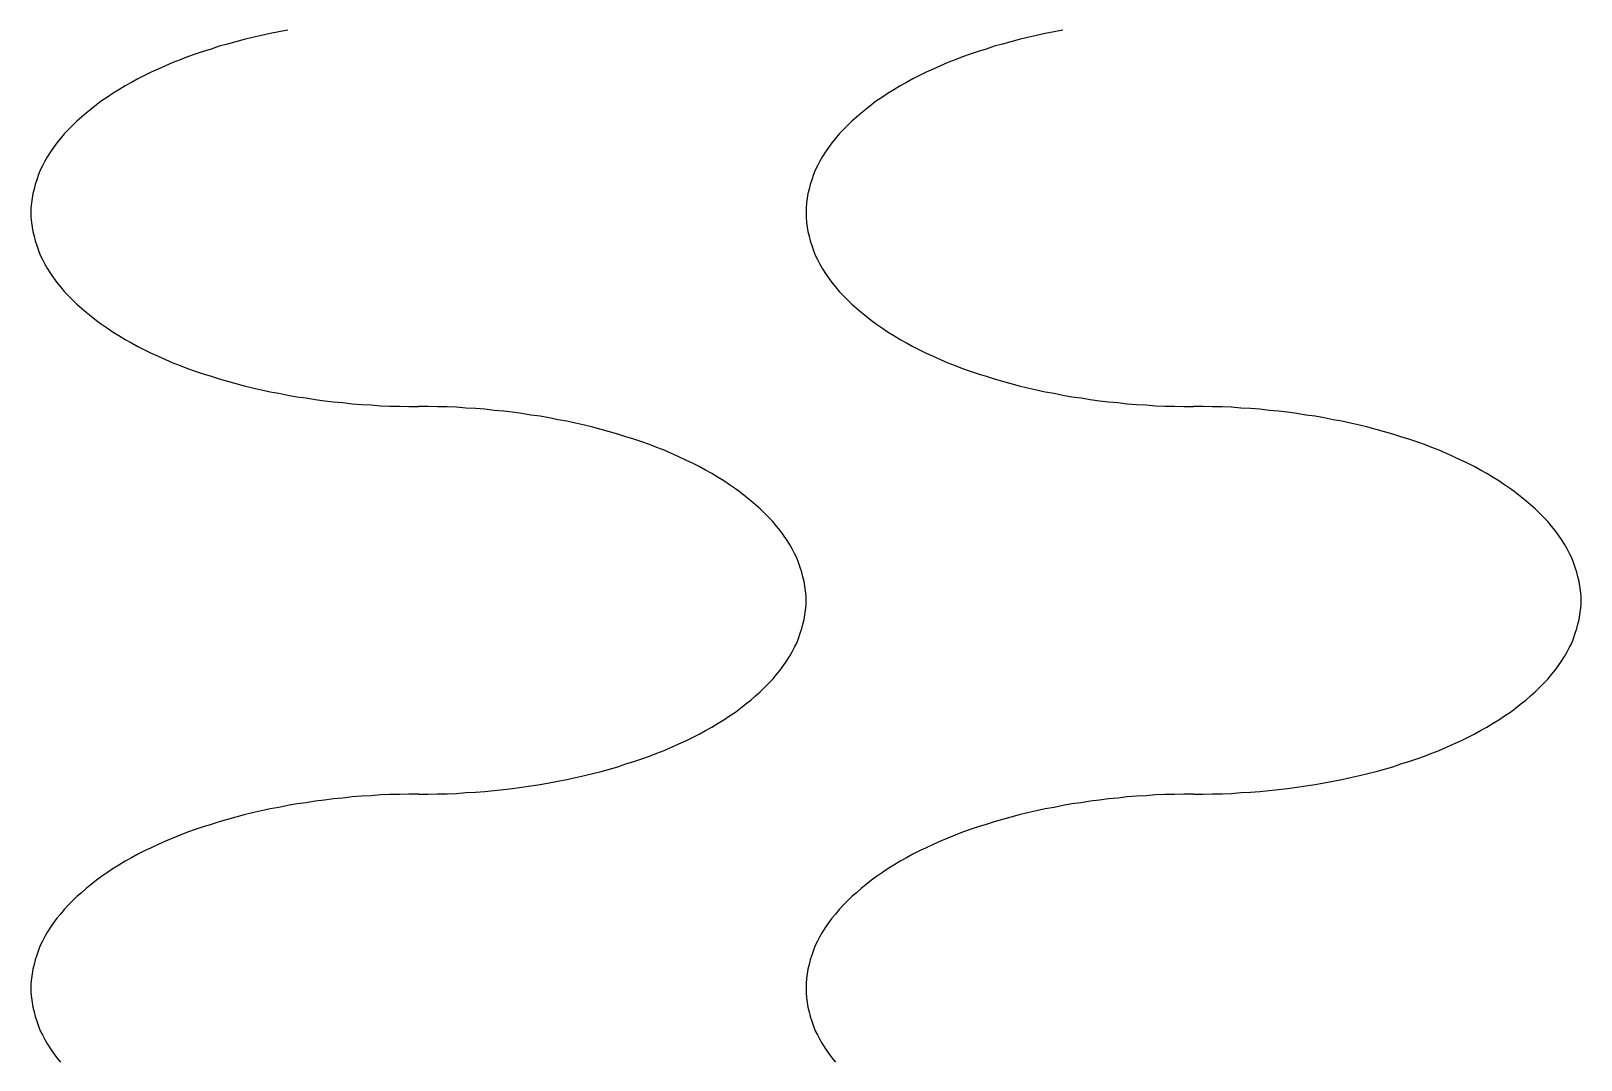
# Model space of a CAD drawing. Extents: x 0 to 40, y 0 to 70.
# Drawn here: x 29.6 to 30, y 49.1314 to 49.3969 of the extents above; entities that cross this region are included whole.
import ezdxf

# ---------------------------------------------------------------- set-up
doc = ezdxf.new("R2010")
doc.units = 0
doc.layers.add('AL_FOIL', color=2, linetype='CONTINUOUS')

msp = doc.modelspace()

# ---------------------------------------------------------------- linework, layer by layer
at = {"layer": 'AL_FOIL'}
for p, q in [((29.6617, 49.3962), (29.6595, 49.3957)), ((29.664, 49.3966), (29.6617, 49.3962)), ((29.6663, 49.3971), (29.664, 49.3966)), ((29.8617, 49.3962), (29.8595, 49.3957)), ((29.864, 49.3966), (29.8617, 49.3962)), ((29.8663, 49.3971), (29.864, 49.3966)), ((29.6465, 49.3922), (29.6444, 49.3916)), ((29.6486, 49.3929), (29.6465, 49.3922)), ((29.6507, 49.3935), (29.6486, 49.3929)), ((29.6529, 49.3941), (29.6507, 49.3935)), ((29.655, 49.3947), (29.6529, 49.3941)), ((29.6572, 49.3952), (29.655, 49.3947)), ((29.6595, 49.3957), (29.6572, 49.3952)), ((29.8465, 49.3922), (29.8444, 49.3916)), ((29.8486, 49.3929), (29.8465, 49.3922)), ((29.8507, 49.3935), (29.8486, 49.3929)), ((29.8529, 49.3941), (29.8507, 49.3935)), ((29.855, 49.3947), (29.8529, 49.3941)), ((29.8572, 49.3952), (29.855, 49.3947)), ((29.8595, 49.3957), (29.8572, 49.3952)), ((29.6366, 49.3887), (29.6347, 49.3879)), ((29.6385, 49.3894), (29.6366, 49.3887)), ((29.6404, 49.3902), (29.6385, 49.3894)), ((29.6424, 49.3909), (29.6404, 49.3902)), ((29.6444, 49.3916), (29.6424, 49.3909)), ((29.8366, 49.3887), (29.8347, 49.3879)), ((29.8385, 49.3894), (29.8366, 49.3887)), ((29.8404, 49.3902), (29.8385, 49.3894)), ((29.8424, 49.3909), (29.8404, 49.3902)), ((29.8444, 49.3916), (29.8424, 49.3909)), ((29.6276, 49.3845), (29.6259, 49.3836)), ((29.6293, 49.3854), (29.6276, 49.3845)), ((29.631, 49.3862), (29.6293, 49.3854)), ((29.6328, 49.387), (29.631, 49.3862)), ((29.6347, 49.3879), (29.6328, 49.387)), ((29.8276, 49.3845), (29.8259, 49.3836)), ((29.8293, 49.3854), (29.8276, 49.3845)), ((29.831, 49.3862), (29.8293, 49.3854)), ((29.8328, 49.387), (29.831, 49.3862)), ((29.8347, 49.3879), (29.8328, 49.387)), ((29.6212, 49.3808), (29.6197, 49.3798)), ((29.6227, 49.3817), (29.6212, 49.3808)), ((29.6243, 49.3827), (29.6227, 49.3817)), ((29.6259, 49.3836), (29.6243, 49.3827)), ((29.8212, 49.3808), (29.8197, 49.3798)), ((29.8227, 49.3817), (29.8212, 49.3808)), ((29.8243, 49.3827), (29.8227, 49.3817)), ((29.8259, 49.3836), (29.8243, 49.3827)), ((29.6155, 49.3767), (29.6142, 49.3757)), ((29.6169, 49.3778), (29.6155, 49.3767)), ((29.6182, 49.3788), (29.6169, 49.3778)), ((29.6197, 49.3798), (29.6182, 49.3788)), ((29.8155, 49.3767), (29.8142, 49.3757)), ((29.8169, 49.3778), (29.8155, 49.3767)), ((29.8182, 49.3788), (29.8169, 49.3778)), ((29.8197, 49.3798), (29.8182, 49.3788)), ((29.6107, 49.3725), (29.6096, 49.3714)), ((29.6118, 49.3736), (29.6107, 49.3725)), ((29.613, 49.3746), (29.6118, 49.3736)), ((29.6142, 49.3757), (29.613, 49.3746)), ((29.8107, 49.3725), (29.8096, 49.3714)), ((29.8118, 49.3736), (29.8107, 49.3725)), ((29.813, 49.3746), (29.8118, 49.3736)), ((29.8142, 49.3757), (29.813, 49.3746)), ((29.6067, 49.368), (29.6058, 49.3668)), ((29.6076, 49.3691), (29.6067, 49.368)), ((29.6086, 49.3703), (29.6076, 49.3691)), ((29.6096, 49.3714), (29.6086, 49.3703)), ((29.8067, 49.368), (29.8058, 49.3668)), ((29.8076, 49.3691), (29.8067, 49.368)), ((29.8086, 49.3703), (29.8076, 49.3691)), ((29.8096, 49.3714), (29.8086, 49.3703)), ((29.6043, 49.3645), (29.6036, 49.3633)), ((29.605, 49.3657), (29.6043, 49.3645)), ((29.6058, 49.3668), (29.605, 49.3657)), ((29.8043, 49.3645), (29.8036, 49.3633)), ((29.805, 49.3657), (29.8043, 49.3645)), ((29.8058, 49.3668), (29.805, 49.3657)), ((29.6024, 49.361), (29.6019, 49.3598)), ((29.603, 49.3621), (29.6024, 49.361)), ((29.6036, 49.3633), (29.603, 49.3621)), ((29.8024, 49.361), (29.8019, 49.3598)), ((29.803, 49.3621), (29.8024, 49.361)), ((29.8036, 49.3633), (29.803, 49.3621)), ((29.6008, 49.3561), (29.6005, 49.3549)), ((29.6011, 49.3573), (29.6008, 49.3561)), ((29.6015, 49.3585), (29.6011, 49.3573)), ((29.6019, 49.3598), (29.6015, 49.3585)), ((29.8008, 49.3561), (29.8005, 49.3549)), ((29.8011, 49.3573), (29.8008, 49.3561)), ((29.8015, 49.3585), (29.8011, 49.3573)), ((29.8019, 49.3598), (29.8015, 49.3585)), ((29.6001, 49.3525), (29.6, 49.3512)), ((29.6003, 49.3537), (29.6001, 49.3525)), ((29.6005, 49.3549), (29.6003, 49.3537)), ((29.8001, 49.3525), (29.8, 49.3512)), ((29.8003, 49.3537), (29.8001, 49.3525)), ((29.8005, 49.3549), (29.8003, 49.3537)), ((29.6, 49.3512), (29.6, 49.35)), ((29.6, 49.35), (29.6, 49.3488)), ((29.6, 49.3488), (29.6001, 49.3475)), ((29.8, 49.3512), (29.8, 49.35)), ((29.8, 49.35), (29.8, 49.3488)), ((29.8, 49.3488), (29.8001, 49.3475)), ((29.6001, 49.3475), (29.6003, 49.3463)), ((29.6003, 49.3463), (29.6005, 49.3451)), ((29.6005, 49.3451), (29.6008, 49.3439)), ((29.8001, 49.3475), (29.8003, 49.3463)), ((29.8003, 49.3463), (29.8005, 49.3451)), ((29.8005, 49.3451), (29.8008, 49.3439)), ((29.6008, 49.3439), (29.6011, 49.3427)), ((29.6011, 49.3427), (29.6015, 49.3415)), ((29.6015, 49.3415), (29.6019, 49.3402)), ((29.6019, 49.3402), (29.6024, 49.339)), ((29.8008, 49.3439), (29.8011, 49.3427)), ((29.8011, 49.3427), (29.8015, 49.3415)), ((29.8015, 49.3415), (29.8019, 49.3402)), ((29.8019, 49.3402), (29.8024, 49.339)), ((29.6024, 49.339), (29.603, 49.3379)), ((29.603, 49.3379), (29.6036, 49.3367)), ((29.6036, 49.3367), (29.6043, 49.3355)), ((29.8024, 49.339), (29.803, 49.3379)), ((29.803, 49.3379), (29.8036, 49.3367)), ((29.8036, 49.3367), (29.8043, 49.3355)), ((29.6043, 49.3355), (29.605, 49.3343)), ((29.605, 49.3343), (29.6058, 49.3332)), ((29.6058, 49.3332), (29.6067, 49.332)), ((29.6067, 49.332), (29.6076, 49.3309)), ((29.8043, 49.3355), (29.805, 49.3343)), ((29.805, 49.3343), (29.8058, 49.3332)), ((29.8058, 49.3332), (29.8067, 49.332)), ((29.8067, 49.332), (29.8076, 49.3309)), ((29.6076, 49.3309), (29.6086, 49.3297)), ((29.6086, 49.3297), (29.6096, 49.3286)), ((29.6096, 49.3286), (29.6107, 49.3275)), ((29.8076, 49.3309), (29.8086, 49.3297)), ((29.8086, 49.3297), (29.8096, 49.3286)), ((29.8096, 49.3286), (29.8107, 49.3275)), ((29.6107, 49.3275), (29.6118, 49.3264)), ((29.6118, 49.3264), (29.613, 49.3254)), ((29.613, 49.3254), (29.6142, 49.3243)), ((29.6142, 49.3243), (29.6155, 49.3233)), ((29.8107, 49.3275), (29.8118, 49.3264)), ((29.8118, 49.3264), (29.813, 49.3254)), ((29.813, 49.3254), (29.8142, 49.3243)), ((29.8142, 49.3243), (29.8155, 49.3233)), ((29.6155, 49.3233), (29.6169, 49.3222)), ((29.6169, 49.3222), (29.6182, 49.3212)), ((29.6182, 49.3212), (29.6197, 49.3202)), ((29.6197, 49.3202), (29.6212, 49.3192)), ((29.8155, 49.3233), (29.8169, 49.3222)), ((29.8169, 49.3222), (29.8182, 49.3212)), ((29.8182, 49.3212), (29.8197, 49.3202)), ((29.8197, 49.3202), (29.8212, 49.3192)), ((29.6212, 49.3192), (29.6227, 49.3183)), ((29.6227, 49.3183), (29.6243, 49.3173)), ((29.6243, 49.3173), (29.6259, 49.3164)), ((29.6259, 49.3164), (29.6276, 49.3155)), ((29.8212, 49.3192), (29.8227, 49.3183)), ((29.8227, 49.3183), (29.8243, 49.3173)), ((29.8243, 49.3173), (29.8259, 49.3164)), ((29.8259, 49.3164), (29.8276, 49.3155)), ((29.6276, 49.3155), (29.6293, 49.3146)), ((29.6293, 49.3146), (29.631, 49.3138)), ((29.631, 49.3138), (29.6328, 49.313)), ((29.6328, 49.313), (29.6347, 49.3121)), ((29.6347, 49.3121), (29.6366, 49.3113)), ((29.8276, 49.3155), (29.8293, 49.3146)), ((29.8293, 49.3146), (29.831, 49.3138)), ((29.831, 49.3138), (29.8328, 49.313)), ((29.8328, 49.313), (29.8347, 49.3121)), ((29.8347, 49.3121), (29.8366, 49.3113)), ((29.6366, 49.3113), (29.6385, 49.3106)), ((29.6385, 49.3106), (29.6404, 49.3098)), ((29.6404, 49.3098), (29.6424, 49.3091)), ((29.6424, 49.3091), (29.6444, 49.3084)), ((29.6444, 49.3084), (29.6465, 49.3078)), ((29.8366, 49.3113), (29.8385, 49.3106)), ((29.8385, 49.3106), (29.8404, 49.3098)), ((29.8404, 49.3098), (29.8424, 49.3091)), ((29.8424, 49.3091), (29.8444, 49.3084)), ((29.8444, 49.3084), (29.8465, 49.3078)), ((29.6465, 49.3078), (29.6486, 49.3071)), ((29.6486, 49.3071), (29.6507, 49.3065)), ((29.6507, 49.3065), (29.6529, 49.3059)), ((29.6529, 49.3059), (29.655, 49.3053)), ((29.655, 49.3053), (29.6572, 49.3048)), ((29.6572, 49.3048), (29.6595, 49.3043)), ((29.6595, 49.3043), (29.6617, 49.3038)), ((29.8465, 49.3078), (29.8486, 49.3071)), ((29.8486, 49.3071), (29.8507, 49.3065)), ((29.8507, 49.3065), (29.8529, 49.3059)), ((29.8529, 49.3059), (29.855, 49.3053)), ((29.855, 49.3053), (29.8572, 49.3048)), ((29.8572, 49.3048), (29.8595, 49.3043)), ((29.8595, 49.3043), (29.8617, 49.3038)), ((29.6617, 49.3038), (29.664, 49.3034)), ((29.664, 49.3034), (29.6663, 49.3029)), ((29.6663, 49.3029), (29.6686, 49.3025)), ((29.6686, 49.3025), (29.671, 49.3022)), ((29.671, 49.3022), (29.6733, 49.3018)), ((29.6733, 49.3018), (29.6757, 49.3015)), ((29.6757, 49.3015), (29.6781, 49.3012)), ((29.6781, 49.3012), (29.6805, 49.301)), ((29.6805, 49.301), (29.6829, 49.3007)), ((29.6829, 49.3007), (29.6853, 49.3005)), ((29.6853, 49.3005), (29.6878, 49.3004)), ((29.6878, 49.3004), (29.6902, 49.3002)), ((29.6902, 49.3002), (29.6926, 49.3001)), ((29.6926, 49.3001), (29.6951, 49.3001)), ((29.6951, 49.3001), (29.6975, 49.3)), ((29.6975, 49.3), (29.7, 49.3)), ((29.7025, 49.3), (29.7, 49.3)), ((29.7049, 49.2999), (29.7025, 49.3)), ((29.8617, 49.3038), (29.864, 49.3034)), ((29.864, 49.3034), (29.8663, 49.3029)), ((29.8663, 49.3029), (29.8686, 49.3025)), ((29.8686, 49.3025), (29.871, 49.3022)), ((29.871, 49.3022), (29.8733, 49.3018)), ((29.8733, 49.3018), (29.8757, 49.3015)), ((29.8757, 49.3015), (29.8781, 49.3012)), ((29.8781, 49.3012), (29.8805, 49.301)), ((29.8805, 49.301), (29.8829, 49.3007)), ((29.8829, 49.3007), (29.8853, 49.3005)), ((29.8853, 49.3005), (29.8878, 49.3004)), ((29.8878, 49.3004), (29.8902, 49.3002)), ((29.8902, 49.3002), (29.8926, 49.3001)), ((29.8926, 49.3001), (29.8951, 49.3001)), ((29.8951, 49.3001), (29.8975, 49.3)), ((29.8975, 49.3), (29.9, 49.3)), ((29.9025, 49.3), (29.9, 49.3)), ((29.9049, 49.2999), (29.9025, 49.3)), ((29.7074, 49.2999), (29.7049, 49.2999)), ((29.7098, 49.2998), (29.7074, 49.2999)), ((29.7122, 49.2996), (29.7098, 49.2998)), ((29.7147, 49.2995), (29.7122, 49.2996)), ((29.7171, 49.2993), (29.7147, 49.2995)), ((29.7195, 49.299), (29.7171, 49.2993)), ((29.7219, 49.2988), (29.7195, 49.299)), ((29.7243, 49.2985), (29.7219, 49.2988)), ((29.7267, 49.2982), (29.7243, 49.2985)), ((29.729, 49.2978), (29.7267, 49.2982)), ((29.7314, 49.2975), (29.729, 49.2978)), ((29.7337, 49.2971), (29.7314, 49.2975)), ((29.736, 49.2966), (29.7337, 49.2971)), ((29.7383, 49.2962), (29.736, 49.2966)), ((29.7405, 49.2957), (29.7383, 49.2962)), ((29.9074, 49.2999), (29.9049, 49.2999)), ((29.9098, 49.2998), (29.9074, 49.2999)), ((29.9122, 49.2996), (29.9098, 49.2998)), ((29.9147, 49.2995), (29.9122, 49.2996)), ((29.9171, 49.2993), (29.9147, 49.2995)), ((29.9195, 49.299), (29.9171, 49.2993)), ((29.9219, 49.2988), (29.9195, 49.299)), ((29.9243, 49.2985), (29.9219, 49.2988)), ((29.9267, 49.2982), (29.9243, 49.2985)), ((29.929, 49.2978), (29.9267, 49.2982)), ((29.9314, 49.2975), (29.929, 49.2978)), ((29.9337, 49.2971), (29.9314, 49.2975)), ((29.936, 49.2966), (29.9337, 49.2971)), ((29.9383, 49.2962), (29.936, 49.2966)), ((29.9405, 49.2957), (29.9383, 49.2962)), ((29.7428, 49.2952), (29.7405, 49.2957)), ((29.745, 49.2947), (29.7428, 49.2952)), ((29.7471, 49.2941), (29.745, 49.2947)), ((29.7493, 49.2935), (29.7471, 49.2941)), ((29.7514, 49.2929), (29.7493, 49.2935)), ((29.7535, 49.2922), (29.7514, 49.2929)), ((29.7556, 49.2916), (29.7535, 49.2922)), ((29.9428, 49.2952), (29.9405, 49.2957)), ((29.945, 49.2947), (29.9428, 49.2952)), ((29.9471, 49.2941), (29.945, 49.2947)), ((29.9493, 49.2935), (29.9471, 49.2941)), ((29.9514, 49.2929), (29.9493, 49.2935)), ((29.9535, 49.2922), (29.9514, 49.2929)), ((29.9556, 49.2916), (29.9535, 49.2922)), ((29.7576, 49.2909), (29.7556, 49.2916)), ((29.7596, 49.2902), (29.7576, 49.2909)), ((29.7615, 49.2894), (29.7596, 49.2902)), ((29.7634, 49.2887), (29.7615, 49.2894)), ((29.7653, 49.2879), (29.7634, 49.2887)), ((29.9576, 49.2909), (29.9556, 49.2916)), ((29.9596, 49.2902), (29.9576, 49.2909)), ((29.9615, 49.2894), (29.9596, 49.2902)), ((29.9634, 49.2887), (29.9615, 49.2894)), ((29.9653, 49.2879), (29.9634, 49.2887)), ((29.7672, 49.287), (29.7653, 49.2879)), ((29.769, 49.2862), (29.7672, 49.287)), ((29.7707, 49.2854), (29.769, 49.2862)), ((29.7724, 49.2845), (29.7707, 49.2854)), ((29.7741, 49.2836), (29.7724, 49.2845)), ((29.9672, 49.287), (29.9653, 49.2879)), ((29.969, 49.2862), (29.9672, 49.287)), ((29.9707, 49.2854), (29.969, 49.2862)), ((29.9724, 49.2845), (29.9707, 49.2854)), ((29.9741, 49.2836), (29.9724, 49.2845)), ((29.7757, 49.2827), (29.7741, 49.2836)), ((29.7773, 49.2817), (29.7757, 49.2827)), ((29.7788, 49.2808), (29.7773, 49.2817)), ((29.7803, 49.2798), (29.7788, 49.2808)), ((29.9757, 49.2827), (29.9741, 49.2836)), ((29.9773, 49.2817), (29.9757, 49.2827)), ((29.9788, 49.2808), (29.9773, 49.2817)), ((29.9803, 49.2798), (29.9788, 49.2808)), ((29.7818, 49.2788), (29.7803, 49.2798)), ((29.7831, 49.2778), (29.7818, 49.2788)), ((29.7845, 49.2767), (29.7831, 49.2778)), ((29.7858, 49.2757), (29.7845, 49.2767)), ((29.9818, 49.2788), (29.9803, 49.2798)), ((29.9831, 49.2778), (29.9818, 49.2788)), ((29.9845, 49.2767), (29.9831, 49.2778)), ((29.9858, 49.2757), (29.9845, 49.2767)), ((29.787, 49.2746), (29.7858, 49.2757)), ((29.7882, 49.2736), (29.787, 49.2746)), ((29.7893, 49.2725), (29.7882, 49.2736)), ((29.7904, 49.2714), (29.7893, 49.2725)), ((29.987, 49.2746), (29.9858, 49.2757)), ((29.9882, 49.2736), (29.987, 49.2746)), ((29.9893, 49.2725), (29.9882, 49.2736)), ((29.9904, 49.2714), (29.9893, 49.2725)), ((29.7914, 49.2703), (29.7904, 49.2714)), ((29.7924, 49.2691), (29.7914, 49.2703)), ((29.7933, 49.268), (29.7924, 49.2691)), ((29.7942, 49.2668), (29.7933, 49.268)), ((29.9914, 49.2703), (29.9904, 49.2714)), ((29.9924, 49.2691), (29.9914, 49.2703)), ((29.9933, 49.268), (29.9924, 49.2691)), ((29.9942, 49.2668), (29.9933, 49.268)), ((29.795, 49.2657), (29.7942, 49.2668)), ((29.7957, 49.2645), (29.795, 49.2657)), ((29.7964, 49.2633), (29.7957, 49.2645)), ((29.995, 49.2657), (29.9942, 49.2668)), ((29.9957, 49.2645), (29.995, 49.2657)), ((29.9964, 49.2633), (29.9957, 49.2645)), ((29.797, 49.2621), (29.7964, 49.2633)), ((29.7976, 49.261), (29.797, 49.2621)), ((29.7981, 49.2598), (29.7976, 49.261)), ((29.997, 49.2621), (29.9964, 49.2633)), ((29.9976, 49.261), (29.997, 49.2621)), ((29.9981, 49.2598), (29.9976, 49.261)), ((29.7985, 49.2585), (29.7981, 49.2598)), ((29.7989, 49.2573), (29.7985, 49.2585)), ((29.7992, 49.2561), (29.7989, 49.2573)), ((29.7995, 49.2549), (29.7992, 49.2561)), ((29.9985, 49.2585), (29.9981, 49.2598)), ((29.9989, 49.2573), (29.9985, 49.2585)), ((29.9992, 49.2561), (29.9989, 49.2573)), ((29.9995, 49.2549), (29.9992, 49.2561)), ((29.7997, 49.2537), (29.7995, 49.2549)), ((29.7999, 49.2525), (29.7997, 49.2537)), ((29.8, 49.2512), (29.7999, 49.2525)), ((29.9997, 49.2537), (29.9995, 49.2549)), ((29.9999, 49.2525), (29.9997, 49.2537)), ((30, 49.2512), (29.9999, 49.2525)), ((29.7999, 49.2475), (29.8, 49.2488)), ((29.8, 49.25), (29.8, 49.2512)), ((29.8, 49.2488), (29.8, 49.25)), ((29.9999, 49.2475), (30, 49.2488)), ((30, 49.25), (30, 49.2512)), ((30, 49.2488), (30, 49.25)), ((29.7992, 49.2439), (29.7995, 49.2451)), ((29.7995, 49.2451), (29.7997, 49.2463)), ((29.7997, 49.2463), (29.7999, 49.2475)), ((29.9992, 49.2439), (29.9995, 49.2451)), ((29.9995, 49.2451), (29.9997, 49.2463)), ((29.9997, 49.2463), (29.9999, 49.2475)), ((29.7976, 49.239), (29.7981, 49.2402)), ((29.7981, 49.2402), (29.7985, 49.2415)), ((29.7985, 49.2415), (29.7989, 49.2427)), ((29.7989, 49.2427), (29.7992, 49.2439)), ((29.9976, 49.239), (29.9981, 49.2402)), ((29.9981, 49.2402), (29.9985, 49.2415)), ((29.9985, 49.2415), (29.9989, 49.2427)), ((29.9989, 49.2427), (29.9992, 49.2439)), ((29.7957, 49.2355), (29.7964, 49.2367)), ((29.7964, 49.2367), (29.797, 49.2379)), ((29.797, 49.2379), (29.7976, 49.239)), ((29.9957, 49.2355), (29.9964, 49.2367)), ((29.9964, 49.2367), (29.997, 49.2379)), ((29.997, 49.2379), (29.9976, 49.239)), ((29.7924, 49.2309), (29.7933, 49.232)), ((29.7933, 49.232), (29.7942, 49.2332)), ((29.7942, 49.2332), (29.795, 49.2343)), ((29.795, 49.2343), (29.7957, 49.2355)), ((29.9924, 49.2309), (29.9933, 49.232)), ((29.9933, 49.232), (29.9942, 49.2332)), ((29.9942, 49.2332), (29.995, 49.2343)), ((29.995, 49.2343), (29.9957, 49.2355)), ((29.7893, 49.2275), (29.7904, 49.2286)), ((29.7904, 49.2286), (29.7914, 49.2297)), ((29.7914, 49.2297), (29.7924, 49.2309)), ((29.9893, 49.2275), (29.9904, 49.2286)), ((29.9904, 49.2286), (29.9914, 49.2297)), ((29.9914, 49.2297), (29.9924, 49.2309)), ((29.7845, 49.2233), (29.7858, 49.2243)), ((29.7858, 49.2243), (29.787, 49.2254)), ((29.787, 49.2254), (29.7882, 49.2264)), ((29.7882, 49.2264), (29.7893, 49.2275)), ((29.9845, 49.2233), (29.9858, 49.2243)), ((29.9858, 49.2243), (29.987, 49.2254)), ((29.987, 49.2254), (29.9882, 49.2264)), ((29.9882, 49.2264), (29.9893, 49.2275)), ((29.7788, 49.2192), (29.7803, 49.2202)), ((29.7803, 49.2202), (29.7818, 49.2212)), ((29.7818, 49.2212), (29.7831, 49.2222)), ((29.7831, 49.2222), (29.7845, 49.2233)), ((29.9788, 49.2192), (29.9803, 49.2202)), ((29.9803, 49.2202), (29.9818, 49.2212)), ((29.9818, 49.2212), (29.9831, 49.2222)), ((29.9831, 49.2222), (29.9845, 49.2233)), ((29.7724, 49.2155), (29.7741, 49.2164)), ((29.7741, 49.2164), (29.7757, 49.2173)), ((29.7757, 49.2173), (29.7773, 49.2183)), ((29.7773, 49.2183), (29.7788, 49.2192)), ((29.9724, 49.2155), (29.9741, 49.2164)), ((29.9741, 49.2164), (29.9757, 49.2173)), ((29.9757, 49.2173), (29.9773, 49.2183)), ((29.9773, 49.2183), (29.9788, 49.2192)), ((29.7634, 49.2113), (29.7653, 49.2121)), ((29.7653, 49.2121), (29.7672, 49.213)), ((29.7672, 49.213), (29.769, 49.2138)), ((29.769, 49.2138), (29.7707, 49.2146)), ((29.7707, 49.2146), (29.7724, 49.2155)), ((29.9634, 49.2113), (29.9653, 49.2121)), ((29.9653, 49.2121), (29.9672, 49.213)), ((29.9672, 49.213), (29.969, 49.2138)), ((29.969, 49.2138), (29.9707, 49.2146)), ((29.9707, 49.2146), (29.9724, 49.2155)), ((29.7535, 49.2078), (29.7556, 49.2084)), ((29.7556, 49.2084), (29.7576, 49.2091)), ((29.7576, 49.2091), (29.7596, 49.2098)), ((29.7596, 49.2098), (29.7615, 49.2106)), ((29.7615, 49.2106), (29.7634, 49.2113)), ((29.9535, 49.2078), (29.9556, 49.2084)), ((29.9556, 49.2084), (29.9576, 49.2091)), ((29.9576, 49.2091), (29.9596, 49.2098)), ((29.9596, 49.2098), (29.9615, 49.2106)), ((29.9615, 49.2106), (29.9634, 49.2113)), ((29.7383, 49.2038), (29.7405, 49.2043)), ((29.7405, 49.2043), (29.7428, 49.2048)), ((29.7428, 49.2048), (29.745, 49.2053)), ((29.745, 49.2053), (29.7471, 49.2059)), ((29.7471, 49.2059), (29.7493, 49.2065)), ((29.7493, 49.2065), (29.7514, 49.2071)), ((29.7514, 49.2071), (29.7535, 49.2078)), ((29.9383, 49.2038), (29.9405, 49.2043)), ((29.9405, 49.2043), (29.9428, 49.2048)), ((29.9428, 49.2048), (29.945, 49.2053)), ((29.945, 49.2053), (29.9471, 49.2059)), ((29.9471, 49.2059), (29.9493, 49.2065)), ((29.9493, 49.2065), (29.9514, 49.2071)), ((29.9514, 49.2071), (29.9535, 49.2078)), ((29.6975, 49.2), (29.6951, 49.1999)), ((29.7, 49.2), (29.6975, 49.2)), ((29.7, 49.2), (29.7025, 49.2)), ((29.7025, 49.2), (29.7049, 49.2001)), ((29.7049, 49.2001), (29.7074, 49.2001)), ((29.7074, 49.2001), (29.7098, 49.2002)), ((29.7098, 49.2002), (29.7122, 49.2004)), ((29.7122, 49.2004), (29.7147, 49.2005)), ((29.7147, 49.2005), (29.7171, 49.2007)), ((29.7171, 49.2007), (29.7195, 49.201)), ((29.7195, 49.201), (29.7219, 49.2012)), ((29.7219, 49.2012), (29.7243, 49.2015)), ((29.7243, 49.2015), (29.7267, 49.2018)), ((29.7267, 49.2018), (29.729, 49.2022)), ((29.729, 49.2022), (29.7314, 49.2025)), ((29.7314, 49.2025), (29.7337, 49.2029)), ((29.7337, 49.2029), (29.736, 49.2034)), ((29.736, 49.2034), (29.7383, 49.2038)), ((29.8975, 49.2), (29.8951, 49.1999)), ((29.9, 49.2), (29.8975, 49.2)), ((29.9, 49.2), (29.9025, 49.2)), ((29.9025, 49.2), (29.9049, 49.2001)), ((29.9049, 49.2001), (29.9074, 49.2001)), ((29.9074, 49.2001), (29.9098, 49.2002)), ((29.9098, 49.2002), (29.9122, 49.2004)), ((29.9122, 49.2004), (29.9147, 49.2005)), ((29.9147, 49.2005), (29.9171, 49.2007)), ((29.9171, 49.2007), (29.9195, 49.201)), ((29.9195, 49.201), (29.9219, 49.2012)), ((29.9219, 49.2012), (29.9243, 49.2015)), ((29.9243, 49.2015), (29.9267, 49.2018)), ((29.9267, 49.2018), (29.929, 49.2022)), ((29.929, 49.2022), (29.9314, 49.2025)), ((29.9314, 49.2025), (29.9337, 49.2029)), ((29.9337, 49.2029), (29.936, 49.2034)), ((29.936, 49.2034), (29.9383, 49.2038)), ((29.6617, 49.1962), (29.6595, 49.1957)), ((29.664, 49.1966), (29.6617, 49.1962)), ((29.6663, 49.1971), (29.664, 49.1966)), ((29.6686, 49.1975), (29.6663, 49.1971)), ((29.671, 49.1978), (29.6686, 49.1975)), ((29.6733, 49.1982), (29.671, 49.1978)), ((29.6757, 49.1985), (29.6733, 49.1982)), ((29.6781, 49.1988), (29.6757, 49.1985)), ((29.6805, 49.199), (29.6781, 49.1988)), ((29.6829, 49.1993), (29.6805, 49.199)), ((29.6853, 49.1995), (29.6829, 49.1993)), ((29.6878, 49.1996), (29.6853, 49.1995)), ((29.6902, 49.1998), (29.6878, 49.1996)), ((29.6926, 49.1999), (29.6902, 49.1998)), ((29.6951, 49.1999), (29.6926, 49.1999)), ((29.8617, 49.1962), (29.8595, 49.1957)), ((29.864, 49.1966), (29.8617, 49.1962)), ((29.8663, 49.1971), (29.864, 49.1966)), ((29.8686, 49.1975), (29.8663, 49.1971)), ((29.871, 49.1978), (29.8686, 49.1975)), ((29.8733, 49.1982), (29.871, 49.1978)), ((29.8757, 49.1985), (29.8733, 49.1982)), ((29.8781, 49.1988), (29.8757, 49.1985)), ((29.8805, 49.199), (29.8781, 49.1988)), ((29.8829, 49.1993), (29.8805, 49.199)), ((29.8853, 49.1995), (29.8829, 49.1993)), ((29.8878, 49.1996), (29.8853, 49.1995)), ((29.8902, 49.1998), (29.8878, 49.1996)), ((29.8926, 49.1999), (29.8902, 49.1998)), ((29.8951, 49.1999), (29.8926, 49.1999)), ((29.6465, 49.1922), (29.6444, 49.1916)), ((29.6486, 49.1929), (29.6465, 49.1922)), ((29.6507, 49.1935), (29.6486, 49.1929)), ((29.6529, 49.1941), (29.6507, 49.1935)), ((29.655, 49.1947), (29.6529, 49.1941)), ((29.6572, 49.1952), (29.655, 49.1947)), ((29.6595, 49.1957), (29.6572, 49.1952)), ((29.8465, 49.1922), (29.8444, 49.1916)), ((29.8486, 49.1929), (29.8465, 49.1922)), ((29.8507, 49.1935), (29.8486, 49.1929)), ((29.8529, 49.1941), (29.8507, 49.1935)), ((29.855, 49.1947), (29.8529, 49.1941)), ((29.8572, 49.1952), (29.855, 49.1947)), ((29.8595, 49.1957), (29.8572, 49.1952)), ((29.6366, 49.1887), (29.6347, 49.1879)), ((29.6385, 49.1894), (29.6366, 49.1887)), ((29.6404, 49.1902), (29.6385, 49.1894)), ((29.6424, 49.1909), (29.6404, 49.1902)), ((29.6444, 49.1916), (29.6424, 49.1909)), ((29.8366, 49.1887), (29.8347, 49.1879)), ((29.8385, 49.1894), (29.8366, 49.1887)), ((29.8404, 49.1902), (29.8385, 49.1894)), ((29.8424, 49.1909), (29.8404, 49.1902)), ((29.8444, 49.1916), (29.8424, 49.1909)), ((29.6276, 49.1845), (29.6259, 49.1836)), ((29.6293, 49.1854), (29.6276, 49.1845)), ((29.631, 49.1862), (29.6293, 49.1854)), ((29.6328, 49.187), (29.631, 49.1862)), ((29.6347, 49.1879), (29.6328, 49.187)), ((29.8276, 49.1845), (29.8259, 49.1836)), ((29.8293, 49.1854), (29.8276, 49.1845)), ((29.831, 49.1862), (29.8293, 49.1854)), ((29.8328, 49.187), (29.831, 49.1862)), ((29.8347, 49.1879), (29.8328, 49.187)), ((29.6212, 49.1808), (29.6197, 49.1798)), ((29.6227, 49.1817), (29.6212, 49.1808)), ((29.6243, 49.1827), (29.6227, 49.1817)), ((29.6259, 49.1836), (29.6243, 49.1827)), ((29.8212, 49.1808), (29.8197, 49.1798)), ((29.8227, 49.1817), (29.8212, 49.1808)), ((29.8243, 49.1827), (29.8227, 49.1817)), ((29.8259, 49.1836), (29.8243, 49.1827)), ((29.6155, 49.1767), (29.6142, 49.1757)), ((29.6169, 49.1778), (29.6155, 49.1767)), ((29.6182, 49.1788), (29.6169, 49.1778)), ((29.6197, 49.1798), (29.6182, 49.1788)), ((29.8155, 49.1767), (29.8142, 49.1757)), ((29.8169, 49.1778), (29.8155, 49.1767)), ((29.8182, 49.1788), (29.8169, 49.1778)), ((29.8197, 49.1798), (29.8182, 49.1788)), ((29.6107, 49.1725), (29.6096, 49.1714)), ((29.6118, 49.1736), (29.6107, 49.1725)), ((29.613, 49.1746), (29.6118, 49.1736)), ((29.6142, 49.1757), (29.613, 49.1746)), ((29.8107, 49.1725), (29.8096, 49.1714)), ((29.8118, 49.1736), (29.8107, 49.1725)), ((29.813, 49.1746), (29.8118, 49.1736)), ((29.8142, 49.1757), (29.813, 49.1746)), ((29.6067, 49.168), (29.6058, 49.1668)), ((29.6076, 49.1691), (29.6067, 49.168)), ((29.6086, 49.1703), (29.6076, 49.1691)), ((29.6096, 49.1714), (29.6086, 49.1703)), ((29.8067, 49.168), (29.8058, 49.1668)), ((29.8076, 49.1691), (29.8067, 49.168)), ((29.8086, 49.1703), (29.8076, 49.1691)), ((29.8096, 49.1714), (29.8086, 49.1703)), ((29.6043, 49.1645), (29.6036, 49.1633)), ((29.605, 49.1657), (29.6043, 49.1645)), ((29.6058, 49.1668), (29.605, 49.1657)), ((29.8043, 49.1645), (29.8036, 49.1633)), ((29.805, 49.1657), (29.8043, 49.1645)), ((29.8058, 49.1668), (29.805, 49.1657)), ((29.6024, 49.161), (29.6019, 49.1598)), ((29.603, 49.1621), (29.6024, 49.161)), ((29.6036, 49.1633), (29.603, 49.1621)), ((29.8024, 49.161), (29.8019, 49.1598)), ((29.803, 49.1621), (29.8024, 49.161)), ((29.8036, 49.1633), (29.803, 49.1621)), ((29.6008, 49.1561), (29.6005, 49.1549)), ((29.6011, 49.1573), (29.6008, 49.1561)), ((29.6015, 49.1585), (29.6011, 49.1573)), ((29.6019, 49.1598), (29.6015, 49.1585)), ((29.8008, 49.1561), (29.8005, 49.1549)), ((29.8011, 49.1573), (29.8008, 49.1561)), ((29.8015, 49.1585), (29.8011, 49.1573)), ((29.8019, 49.1598), (29.8015, 49.1585)), ((29.6001, 49.1525), (29.6, 49.1512)), ((29.6003, 49.1537), (29.6001, 49.1525)), ((29.6005, 49.1549), (29.6003, 49.1537)), ((29.8001, 49.1525), (29.8, 49.1512)), ((29.8003, 49.1537), (29.8001, 49.1525)), ((29.8005, 49.1549), (29.8003, 49.1537)), ((29.6, 49.1512), (29.6, 49.15)), ((29.6, 49.15), (29.6, 49.1488)), ((29.6, 49.1488), (29.6001, 49.1475)), ((29.8, 49.1512), (29.8, 49.15)), ((29.8, 49.15), (29.8, 49.1488)), ((29.8, 49.1488), (29.8001, 49.1475)), ((29.6001, 49.1475), (29.6003, 49.1463)), ((29.6003, 49.1463), (29.6005, 49.1451)), ((29.6005, 49.1451), (29.6008, 49.1439)), ((29.8001, 49.1475), (29.8003, 49.1463)), ((29.8003, 49.1463), (29.8005, 49.1451)), ((29.8005, 49.1451), (29.8008, 49.1439)), ((29.6008, 49.1439), (29.6011, 49.1427)), ((29.6011, 49.1427), (29.6015, 49.1415)), ((29.6015, 49.1415), (29.6019, 49.1402)), ((29.6019, 49.1402), (29.6024, 49.139)), ((29.8008, 49.1439), (29.8011, 49.1427)), ((29.8011, 49.1427), (29.8015, 49.1415)), ((29.8015, 49.1415), (29.8019, 49.1402)), ((29.8019, 49.1402), (29.8024, 49.139)), ((29.6024, 49.139), (29.603, 49.1379)), ((29.603, 49.1379), (29.6036, 49.1367)), ((29.6036, 49.1367), (29.6043, 49.1355)), ((29.8024, 49.139), (29.803, 49.1379)), ((29.803, 49.1379), (29.8036, 49.1367)), ((29.8036, 49.1367), (29.8043, 49.1355)), ((29.6043, 49.1355), (29.605, 49.1343)), ((29.605, 49.1343), (29.6058, 49.1332)), ((29.6058, 49.1332), (29.6067, 49.132)), ((29.6067, 49.132), (29.6076, 49.1309)), ((29.8043, 49.1355), (29.805, 49.1343)), ((29.805, 49.1343), (29.8058, 49.1332)), ((29.8058, 49.1332), (29.8067, 49.132)), ((29.8067, 49.132), (29.8076, 49.1309))]:
    msp.add_line(p, q, dxfattribs=at)

doc.saveas('drawing.dxf')
